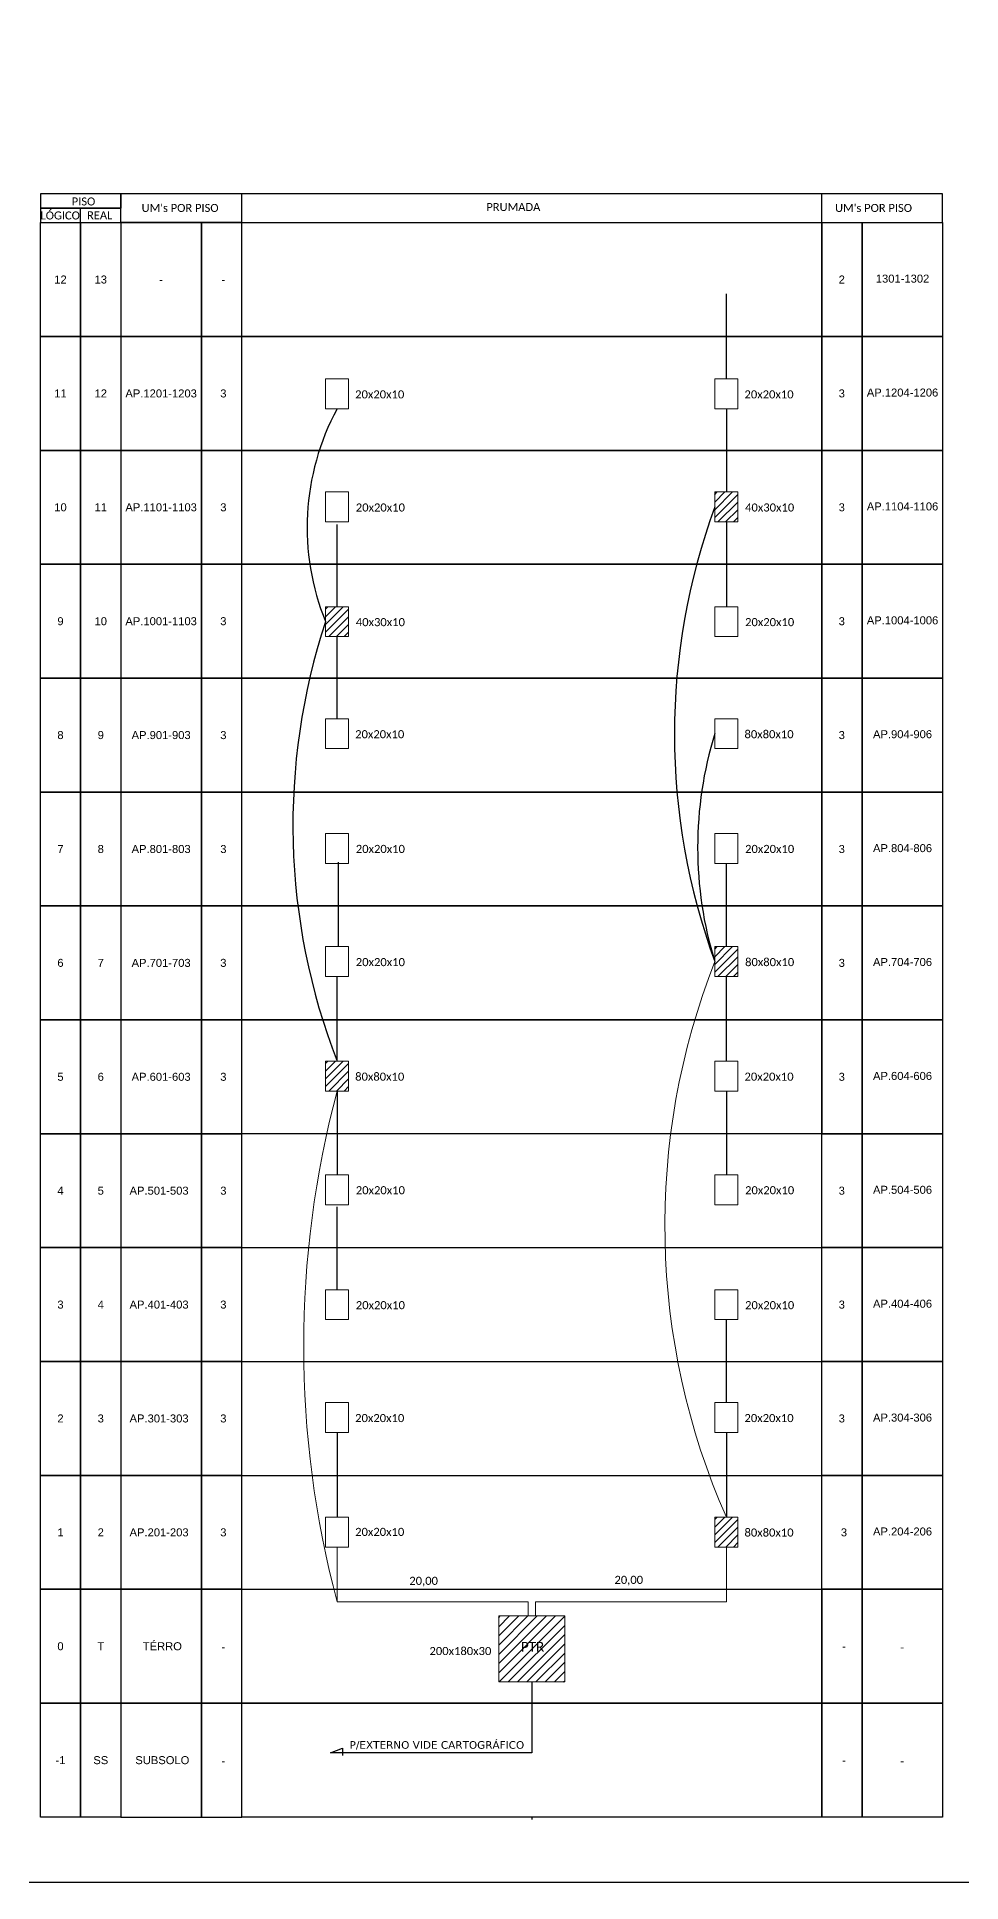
# Model space of a CAD drawing. Header units: millimetres. Extents: x 5724407 to 5725352, y -99080 to -98413.
# Drawn here: x 5724895.6 to 5725108.1, y -99080.2 to -98655.9 of the extents above; entities that cross this region are included whole.
import ezdxf
from ezdxf.enums import TextEntityAlignment as Align

# ---------------------------------------------------------------- set-up
doc = ezdxf.new("R2010")
doc.units = ezdxf.units.MM
doc.layers.add('40.1-ETIQUETAS', color=1, linetype='Continuous', lineweight=20)
doc.layers.add('CAP a instalar', color=1, linetype='Continuous')
doc.styles.add('ARIAL', font='arial.ttf')
doc.styles.add('siredit', font='verdana.ttf')
doc.styles.add('WMF-Calibri0', font='calibri.ttf')

msp = doc.modelspace()

# ---------------------------------------------------------------- hatches: boundary and pattern name
h = msp.add_hatch()
h.set_pattern_fill('ANSI31', color=1, scale=10)
h.set_pattern_definition([(45, (5712863.9273, -100543.5262), (-0.88388348, 0.88388348), [])])
h.paths.add_polyline_path([(5725056.75, -98760.53), (5725051.45, -98760.53), (5725051.45, -98767.43), (5725056.75, -98767.43)])
at = {"lineweight": 0}
h = msp.add_hatch(dxfattribs=at)
h.set_pattern_fill('ANSI31', color=1, scale=10)
h.set_pattern_definition([(45, (5712774.4169, -100569.8998), (-0.88388348, 0.88388348), [])])
h.paths.add_polyline_path([(5724967.24, -98786.91), (5724961.94, -98786.91), (5724961.94, -98793.8), (5724967.24, -98793.8)])
h = msp.add_hatch()
h.set_pattern_fill('ANSI31', color=1, scale=10)
h.set_pattern_definition([(45, (5712863.9273, -100648.0914), (-0.88388348, 0.88388348), [])])
h.paths.add_polyline_path([(5725056.75, -98865.1), (5725051.45, -98865.1), (5725051.45, -98871.99), (5725056.75, -98871.99)])
h = msp.add_hatch()
h.set_pattern_fill('ANSI31', color=1, scale=10)
h.set_pattern_definition([(45, (5712774.4169, -100674.4083), (-0.88388348, 0.88388348), [])])
h.paths.add_polyline_path([(5724967.24, -98891.41), (5724961.94, -98891.41), (5724961.94, -98898.31), (5724967.24, -98898.31)])
h = msp.add_hatch()
h.set_pattern_fill('ANSI31', color=1, scale=10)
h.set_pattern_definition([(45, (5712863.9273, -100779.3101), (-0.88388348, 0.88388348), [])])
h.paths.add_polyline_path([(5725056.75, -98996.32), (5725051.45, -98996.32), (5725051.45, -99003.21), (5725056.75, -99003.21)])
h = msp.add_hatch()
h.set_pattern_fill('ANSI31', color=1, scale=12, style=0)
h.set_pattern_definition([(45, (5724268.171, -99496.3033), (-1.0606602, 1.0606602), [])])
h.paths.add_polyline_path([(5725016.93, -99019.04), (5725001.76, -99019.04), (5725001.76, -99034.18), (5725016.93, -99034.18)])
h.paths.add_polyline_path([(5725006.48, -99028.09), (5725013, -99028.09), (5725013, -99024.15), (5725006.48, -99024.15)], flags=9)

# ---------------------------------------------------------------- linework, layer by layer
at = {"color": 7}
msp.add_lwpolyline([(5724407.48, -99080.25), (5725352.09, -99080.25), (5725352.09, -98413.07), (5724407.48, -98413.07)], close=True, dxfattribs=at)
for points in [[(5724896.36, -98695.28), (5724914.88, -98695.28), (5724914.88, -98691.99), (5724896.36, -98691.99)], [(5724896.36, -98698.57), (5724914.88, -98698.57), (5724914.88, -98695.28), (5724896.36, -98695.28)]]:
    msp.add_lwpolyline(points, close=True)
for points in [[(5724914.88, -98698.57), (5725103.81, -98698.57), (5725103.81, -98691.99), (5724914.88, -98691.99), (5724914.88, -98691.99), (5724914.88, -98695.28)], [(5725076.03, -98698.57), (5725076.03, -98691.99)], [(5724905.62, -98698.57), (5724905.62, -98695.28)], [(5724942.65, -98934.32), (5725076.04, -98934.32)], [(5724942.65, -98960.52), (5725076.04, -98960.52)], [(5724942.65, -98986.71), (5725076.04, -98986.71)]]:
    msp.add_lwpolyline(points)
at = {"color": 0}
msp.add_lwpolyline([(5724942.65, -98698.57), (5724942.65, -98691.99)], dxfattribs=at)
for points in [[(5724896.36, -98698.57), (5724905.62, -98698.57), (5724905.62, -98724.76), (5724896.36, -98724.76)], [(5724905.62, -98698.57), (5724914.88, -98698.57), (5724914.88, -98724.76), (5724905.62, -98724.76)], [(5724933.39, -98698.57), (5724914.88, -98698.57), (5724914.88, -98724.76), (5724933.39, -98724.76)], [(5724942.65, -98698.57), (5724933.39, -98698.57), (5724933.39, -98724.76), (5724942.65, -98724.76)], [(5724942.65, -98698.57), (5725076.04, -98698.57), (5725076.04, -98724.76), (5724942.65, -98724.76)], [(5725076.04, -98698.57), (5725085.3, -98698.57), (5725085.3, -98724.76), (5725076.04, -98724.76)], [(5725085.3, -98698.57), (5725103.81, -98698.57), (5725103.81, -98724.76), (5725085.3, -98724.76)], [(5724896.36, -98724.76), (5724905.62, -98724.76), (5724905.62, -98750.96), (5724896.36, -98750.96)], [(5724905.62, -98724.76), (5724914.88, -98724.76), (5724914.88, -98750.96), (5724905.62, -98750.96)], [(5724933.39, -98724.76), (5724914.88, -98724.76), (5724914.88, -98750.96), (5724933.39, -98750.96)], [(5724942.65, -98724.76), (5724933.39, -98724.76), (5724933.39, -98750.96), (5724942.65, -98750.96)], [(5724942.65, -98724.76), (5725076.04, -98724.76), (5725076.04, -98750.96), (5724942.65, -98750.96)], [(5725076.04, -98724.76), (5725085.3, -98724.76), (5725085.3, -98750.96), (5725076.04, -98750.96)], [(5725085.3, -98724.76), (5725103.81, -98724.76), (5725103.81, -98750.96), (5725085.3, -98750.96)], [(5724896.36, -98750.96), (5724905.62, -98750.96), (5724905.62, -98777.15), (5724896.36, -98777.15)], [(5724905.62, -98750.96), (5724914.88, -98750.96), (5724914.88, -98777.15), (5724905.62, -98777.15)], [(5724933.39, -98750.96), (5724914.88, -98750.96), (5724914.88, -98777.15), (5724933.39, -98777.15)], [(5724942.65, -98750.96), (5724933.39, -98750.96), (5724933.39, -98777.15), (5724942.65, -98777.15)], [(5724942.65, -98750.96), (5725076.04, -98750.96), (5725076.04, -98777.15), (5724942.65, -98777.15)], [(5725076.04, -98750.96), (5725085.3, -98750.96), (5725085.3, -98777.15), (5725076.04, -98777.15)], [(5725085.3, -98750.96), (5725103.81, -98750.96), (5725103.81, -98777.15), (5725085.3, -98777.15)], [(5724896.36, -98777.15), (5724905.62, -98777.15), (5724905.62, -98803.35), (5724896.36, -98803.35)], [(5724905.62, -98777.15), (5724914.88, -98777.15), (5724914.88, -98803.35), (5724905.62, -98803.35)], [(5724933.39, -98777.15), (5724914.88, -98777.15), (5724914.88, -98803.35), (5724933.39, -98803.35)], [(5724942.65, -98777.15), (5724933.39, -98777.15), (5724933.39, -98803.35), (5724942.65, -98803.35)], [(5724942.65, -98777.15), (5725076.04, -98777.15), (5725076.04, -98803.35), (5724942.65, -98803.35)], [(5725076.04, -98777.15), (5725085.3, -98777.15), (5725085.3, -98803.35), (5725076.04, -98803.35)], [(5725085.3, -98777.15), (5725103.81, -98777.15), (5725103.81, -98803.35), (5725085.3, -98803.35)], [(5724896.36, -98803.35), (5724905.62, -98803.35), (5724905.62, -98829.54), (5724896.36, -98829.54)], [(5724905.62, -98803.35), (5724914.88, -98803.35), (5724914.88, -98829.54), (5724905.62, -98829.54)], [(5724933.39, -98803.35), (5724914.88, -98803.35), (5724914.88, -98829.54), (5724933.39, -98829.54)], [(5724942.65, -98803.35), (5724933.39, -98803.35), (5724933.39, -98829.54), (5724942.65, -98829.54)], [(5724942.65, -98803.35), (5725076.04, -98803.35), (5725076.04, -98829.54), (5724942.65, -98829.54)], [(5725076.04, -98803.35), (5725085.3, -98803.35), (5725085.3, -98829.54), (5725076.04, -98829.54)], [(5725085.3, -98803.35), (5725103.81, -98803.35), (5725103.81, -98829.54), (5725085.3, -98829.54)], [(5724896.36, -98829.54), (5724905.62, -98829.54), (5724905.62, -98855.74), (5724896.36, -98855.74)], [(5724905.62, -98829.54), (5724914.88, -98829.54), (5724914.88, -98855.74), (5724905.62, -98855.74)], [(5724933.39, -98829.54), (5724914.88, -98829.54), (5724914.88, -98855.74), (5724933.39, -98855.74)], [(5724942.65, -98829.54), (5724933.39, -98829.54), (5724933.39, -98855.74), (5724942.65, -98855.74)], [(5724942.65, -98829.54), (5725076.04, -98829.54), (5725076.04, -98855.74), (5724942.65, -98855.74)], [(5725076.04, -98829.54), (5725085.3, -98829.54), (5725085.3, -98855.74), (5725076.04, -98855.74)], [(5725085.3, -98829.54), (5725103.81, -98829.54), (5725103.81, -98855.74), (5725085.3, -98855.74)], [(5724896.36, -98855.74), (5724905.62, -98855.74), (5724905.62, -98881.93), (5724896.36, -98881.93)], [(5724905.62, -98855.74), (5724914.88, -98855.74), (5724914.88, -98881.93), (5724905.62, -98881.93)], [(5724933.39, -98855.74), (5724914.88, -98855.74), (5724914.88, -98881.93), (5724933.39, -98881.93)], [(5724942.65, -98855.74), (5724933.39, -98855.74), (5724933.39, -98881.93), (5724942.65, -98881.93)], [(5724942.65, -98855.74), (5725076.04, -98855.74), (5725076.04, -98881.93), (5724942.65, -98881.93)], [(5725076.04, -98855.74), (5725085.3, -98855.74), (5725085.3, -98881.93), (5725076.04, -98881.93)], [(5725085.3, -98855.74), (5725103.81, -98855.74), (5725103.81, -98881.93), (5725085.3, -98881.93)], [(5724896.36, -98881.93), (5724905.62, -98881.93), (5724905.62, -98908.13), (5724896.36, -98908.13)], [(5724905.62, -98881.93), (5724914.88, -98881.93), (5724914.88, -98908.13), (5724905.62, -98908.13)], [(5724933.39, -98881.93), (5724914.88, -98881.93), (5724914.88, -98908.13), (5724933.39, -98908.13)], [(5724942.65, -98881.93), (5724933.39, -98881.93), (5724933.39, -98908.13), (5724942.65, -98908.13)], [(5724942.65, -98881.93), (5725076.04, -98881.93), (5725076.04, -98908.13), (5724942.65, -98908.13)], [(5725076.04, -98881.93), (5725085.3, -98881.93), (5725085.3, -98908.13), (5725076.04, -98908.13)], [(5725085.3, -98881.93), (5725103.81, -98881.93), (5725103.81, -98908.13), (5725085.3, -98908.13)], [(5724896.36, -98908.13), (5724905.62, -98908.13), (5724905.62, -98934.32), (5724896.36, -98934.32)], [(5724905.62, -98908.13), (5724914.88, -98908.13), (5724914.88, -98934.32), (5724905.62, -98934.32)], [(5724933.39, -98908.13), (5724914.88, -98908.13), (5724914.88, -98934.32), (5724933.39, -98934.32)], [(5724942.65, -98908.13), (5724933.39, -98908.13), (5724933.39, -98934.32), (5724942.65, -98934.32)], [(5725076.04, -98908.13), (5725085.3, -98908.13), (5725085.3, -98934.32), (5725076.04, -98934.32)], [(5725085.3, -98908.13), (5725103.81, -98908.13), (5725103.81, -98934.32), (5725085.3, -98934.32)], [(5724896.36, -98934.32), (5724905.62, -98934.32), (5724905.62, -98960.52), (5724896.36, -98960.52)], [(5724905.62, -98934.32), (5724914.88, -98934.32), (5724914.88, -98960.52), (5724905.62, -98960.52)], [(5724933.39, -98934.32), (5724914.88, -98934.32), (5724914.88, -98960.52), (5724933.39, -98960.52)], [(5724942.65, -98934.32), (5724933.39, -98934.32), (5724933.39, -98960.52), (5724942.65, -98960.52)], [(5725076.04, -98934.32), (5725085.3, -98934.32), (5725085.3, -98960.52), (5725076.04, -98960.52)], [(5725085.3, -98934.32), (5725103.81, -98934.32), (5725103.81, -98960.52), (5725085.3, -98960.52)], [(5724896.36, -98960.52), (5724905.62, -98960.52), (5724905.62, -98986.71), (5724896.36, -98986.71)], [(5724905.62, -98960.52), (5724914.88, -98960.52), (5724914.88, -98986.71), (5724905.62, -98986.71)], [(5724933.39, -98960.52), (5724914.88, -98960.52), (5724914.88, -98986.71), (5724933.39, -98986.71)], [(5724942.65, -98960.52), (5724933.39, -98960.52), (5724933.39, -98986.71), (5724942.65, -98986.71)], [(5725076.04, -98960.52), (5725085.3, -98960.52), (5725085.3, -98986.71), (5725076.04, -98986.71)], [(5725085.3, -98960.52), (5725103.81, -98960.52), (5725103.81, -98986.71), (5725085.3, -98986.71)], [(5724896.36, -98986.71), (5724905.62, -98986.71), (5724905.62, -99012.91), (5724896.36, -99012.91)], [(5724905.62, -98986.71), (5724914.88, -98986.71), (5724914.88, -99012.91), (5724905.62, -99012.91)], [(5724933.39, -98986.71), (5724914.88, -98986.71), (5724914.88, -99012.91), (5724933.39, -99012.91)], [(5724942.65, -98986.71), (5724933.39, -98986.71), (5724933.39, -99012.91), (5724942.65, -99012.91)], [(5725076.04, -98986.71), (5725085.3, -98986.71), (5725085.3, -99012.91), (5725076.04, -99012.91)], [(5725085.3, -98986.71), (5725103.81, -98986.71), (5725103.81, -99012.91), (5725085.3, -99012.91)], [(5724896.36, -99012.91), (5724905.62, -99012.91), (5724905.62, -99039.1), (5724896.36, -99039.1)], [(5724905.62, -99012.91), (5724914.88, -99012.91), (5724914.88, -99039.1), (5724905.62, -99039.1)], [(5724933.39, -99012.91), (5724914.88, -99012.91), (5724914.88, -99039.1), (5724933.39, -99039.1)], [(5724942.65, -99012.91), (5724933.39, -99012.91), (5724933.39, -99039.1), (5724942.65, -99039.1)], [(5724942.65, -99012.91), (5725076.04, -99012.91), (5725076.04, -99039.1), (5724942.65, -99039.1)], [(5725076.04, -99012.91), (5725085.3, -99012.91), (5725085.3, -99039.1), (5725076.04, -99039.1)], [(5725085.3, -99012.91), (5725103.81, -99012.91), (5725103.81, -99039.1), (5725085.3, -99039.1)], [(5724896.36, -99039.1), (5724905.62, -99039.1), (5724905.62, -99065.3), (5724896.36, -99065.3)], [(5724905.62, -99039.1), (5724914.88, -99039.1), (5724914.88, -99065.3), (5724905.62, -99065.3)], [(5724933.39, -99039.1), (5724914.88, -99039.1), (5724914.88, -99065.3), (5724933.39, -99065.3)], [(5724942.65, -99039.1), (5724933.39, -99039.1), (5724933.39, -99065.3), (5724942.65, -99065.3)], [(5724942.65, -99039.1), (5725076.04, -99039.1), (5725076.04, -99065.3), (5724942.65, -99065.3)], [(5725076.04, -99039.1), (5725085.3, -99039.1), (5725085.3, -99065.3), (5725076.04, -99065.3)], [(5725085.3, -99039.1), (5725103.81, -99039.1), (5725103.81, -99065.3), (5725085.3, -99065.3)]]:
    msp.add_lwpolyline(points, close=True, dxfattribs=at)
at = {"color": 3}
for points in [[(5725054.1, -98734.51), (5725054.1, -98714.93)], [(5725054.1, -98741.41), (5725054.1, -98760.53)], [(5724964.59, -98786.91), (5724964.59, -98768.04)], [(5725054.1, -98767.43), (5725054.1, -98786.91)], [(5724964.59, -98812.67), (5724964.59, -98793.8)], [(5724964.92, -98865.1), (5724964.92, -98845.68)], [(5725054.1, -98865.1), (5725054.1, -98845.96)], [(5724964.59, -98891.41), (5724964.59, -98871.99)], [(5725054.1, -98891.41), (5725054.1, -98871.99)], [(5724964.59, -98898.31), (5724964.59, -98917.57)], [(5725054.1, -98898.31), (5725054.1, -98917.57)], [(5724964.59, -98944), (5724964.59, -98924.95)], [(5725054.1, -98969.94), (5725054.1, -98950.89)], [(5724964.59, -98976.84), (5724964.59, -98996.32)], [(5725054.1, -98976.84), (5725054.1, -98996.32)]]:
    msp.add_lwpolyline(points, dxfattribs=at)
at = {"color": 0, "lineweight": 0}
for points in [[(5724961.94, -98734.51), (5724967.24, -98734.51), (5724967.24, -98741.41), (5724961.94, -98741.41)], [(5725051.45, -98734.51), (5725056.75, -98734.51), (5725056.75, -98741.41), (5725051.45, -98741.41)], [(5724961.94, -98760.53), (5724967.24, -98760.53), (5724967.24, -98767.43), (5724961.94, -98767.43)], [(5725051.45, -98786.91), (5725056.75, -98786.91), (5725056.75, -98793.8), (5725051.45, -98793.8)], [(5724961.94, -98812.67), (5724967.24, -98812.67), (5724967.24, -98819.56), (5724961.94, -98819.56)], [(5725051.45, -98812.67), (5725056.75, -98812.67), (5725056.75, -98819.56), (5725051.45, -98819.56)], [(5724961.94, -98839.06), (5724967.24, -98839.06), (5724967.24, -98845.96), (5724961.94, -98845.96)], [(5725051.45, -98839.06), (5725056.75, -98839.06), (5725056.75, -98845.96), (5725051.45, -98845.96)], [(5724961.94, -98865.1), (5724967.24, -98865.1), (5724967.24, -98871.99), (5724961.94, -98871.99)], [(5725051.45, -98891.41), (5725056.75, -98891.41), (5725056.75, -98898.31), (5725051.45, -98898.31)], [(5724961.94, -98917.57), (5724967.24, -98917.57), (5724967.24, -98924.46), (5724961.94, -98924.46)], [(5725051.45, -98917.57), (5725056.75, -98917.57), (5725056.75, -98924.46), (5725051.45, -98924.46)], [(5724961.94, -98944), (5724967.24, -98944), (5724967.24, -98950.89), (5724961.94, -98950.89)], [(5725051.45, -98944), (5725056.75, -98944), (5725056.75, -98950.89), (5725051.45, -98950.89)], [(5724961.94, -98969.94), (5724967.24, -98969.94), (5724967.24, -98976.84), (5724961.94, -98976.84)], [(5725051.45, -98969.94), (5725056.75, -98969.94), (5725056.75, -98976.84), (5725051.45, -98976.84)], [(5724961.94, -98996.32), (5724967.24, -98996.32), (5724967.24, -99003.21), (5724961.94, -99003.21)]]:
    msp.add_lwpolyline(points, close=True, dxfattribs=at)
at = {"color": 1, "lineweight": 0}
for points in [[(5725051.45, -98760.53), (5725056.75, -98760.53), (5725056.75, -98767.43), (5725051.45, -98767.43)], [(5724961.94, -98786.91), (5724967.24, -98786.91), (5724967.24, -98793.8), (5724961.94, -98793.8)], [(5725051.45, -98865.1), (5725056.75, -98865.1), (5725056.75, -98871.99), (5725051.45, -98871.99)], [(5724961.94, -98891.41), (5724967.24, -98891.41), (5724967.24, -98898.31), (5724961.94, -98898.31)], [(5725051.45, -98996.32), (5725056.75, -98996.32), (5725056.75, -99003.21), (5725051.45, -99003.21)], [(5725001.76, -99019.01), (5725016.93, -99019.01), (5725016.93, -99034.18), (5725001.76, -99034.18)]]:
    msp.add_lwpolyline(points, close=True, dxfattribs=at)
at = {"color": 1}
for points in [[(5725009.34, -99034.18), (5725009.34, -99050.55)], [(5724963.08, -99050.55), (5724965.83, -99049.45), (5724965.83, -99051.14)], [(5725009.34, -99050.55), (5724963.08, -99050.55)], [(5725009.34, -99065.3), (5725009.34, -99065.84)]]:
    msp.add_lwpolyline(points, dxfattribs=at)
at = {"color": 3}
for centre, radius, start, end in [((5725015.05, -98768.68), 57.36, 151.6054, 202.1992), ((5725193.8, -98816.26), 151.65, 159.8331, 200.1669), ((5725104.27, -98837.19), 149.84, 161.7863, 201.2166), ((5725136.36, -98842.33), 88.87, 162.8424, 197.1576)]:
    msp.add_arc(centre, radius, start, end, dxfattribs=at)
at = {"layer": 'CAP a instalar', "color": 3, "lineweight": 0}
for points in [[(5724964.59, -99003.21), (5724964.59, -99015.76)], [(5725054.1, -99003.21), (5725054.1, -99015.76)], [(5725008.5, -99019.01), (5725008.5, -99015.76), (5724964.59, -99015.76)], [(5725010.19, -99019.01), (5725010.19, -99015.76)], [(5725010.19, -99015.76), (5725054.1, -99015.76)]]:
    msp.add_lwpolyline(points, dxfattribs=at)
for centre, radius, start, end in [((5725206.04, -98929.25), 166.08, 158.5601, 203.8152), ((5725185.35, -98957.03), 228.44, 165.1044, 194.8956)]:
    msp.add_arc(centre, radius, start, end, dxfattribs=at)

# ---------------------------------------------------------------- texts
at = {"style": 'WMF-Calibri0'}
for s, p in [('     PISO', (5724900.33, -98694.63)), ("UM's POR PISO", (5724919.64, -98696.12)), ('PRUMADA', (5724998.91, -98695.91)), ("UM's POR PISO", (5725079.09, -98696.12)), ('  LÓGICO', (5724895.09, -98697.85)), ('    REAL', (5724904.5, -98697.81))]:
    msp.add_text(s, height=1.84, dxfattribs=at).set_placement(p)
at = {"color": 0, "style": 'ARIAL'}
for s, p in [('12', (5724900.99, -98711.66)), ('13', (5724910.25, -98711.66)), ('2', (5725080.64, -98711.66)), ('1301-1302', (5725094.61, -98711.46)), ('-', (5724924.13, -98711.66)), ('-', (5724938.44, -98711.66)), ('AP.1204-1206', (5725094.61, -98737.66)), ('11', (5724900.99, -98737.86)), ('12', (5724910.25, -98737.86)), ('AP.1201-1203', (5724924.13, -98737.86)), ('3', (5724938.44, -98737.86)), ('3', (5725080.64, -98737.86)), ('10', (5724900.99, -98764.05)), ('11', (5724910.25, -98764.05)), ('AP.1101-1103', (5724924.13, -98764.05)), ('3', (5724938.44, -98764.05)), ('3', (5725080.64, -98764.05)), ('AP.1104-1106', (5725094.61, -98763.85)), ('9', (5724900.99, -98790.25)), ('10', (5724910.25, -98790.25)), ('AP.1001-1103', (5724924.13, -98790.25)), ('3', (5724938.44, -98790.25)), ('3', (5725080.64, -98790.25)), ('AP.1004-1006', (5725094.61, -98790.05)), ('8', (5724900.99, -98816.44)), ('9', (5724910.25, -98816.44)), ('AP.901-903', (5724924.13, -98816.44)), ('3', (5724938.44, -98816.44)), ('3', (5725080.64, -98816.44)), ('AP.904-906', (5725094.61, -98816.24)), ('7', (5724900.99, -98842.64)), ('8', (5724910.25, -98842.64)), ('AP.801-803', (5724924.13, -98842.64)), ('3', (5724938.44, -98842.64)), ('3', (5725080.64, -98842.64)), ('AP.804-806', (5725094.61, -98842.44)), ('6', (5724900.99, -98868.83)), ('7', (5724910.25, -98868.83)), ('AP.701-703', (5724924.13, -98868.83)), ('3', (5724938.44, -98868.83)), ('3', (5725080.64, -98868.83)), ('AP.704-706', (5725094.61, -98868.63)), ('5', (5724900.99, -98895.03)), ('6', (5724910.25, -98895.03)), ('AP.601-603', (5724924.13, -98895.03)), ('3', (5724938.44, -98895.03)), ('3', (5725080.64, -98895.03)), ('AP.604-606', (5725094.61, -98894.83)), ('4', (5724900.99, -98921.22)), ('5', (5724910.25, -98921.22)), ('AP.501-503', (5724923.66, -98921.22)), ('3', (5724938.44, -98921.22)), ('3', (5725080.64, -98921.22)), ('AP.504-506', (5725094.61, -98921.02)), ('3', (5724900.99, -98947.42)), ('4', (5724910.25, -98947.42)), ('AP.401-403', (5724923.66, -98947.42)), ('3', (5724938.44, -98947.42)), ('3', (5725080.64, -98947.42)), ('AP.404-406', (5725094.61, -98947.22)), ('2', (5724900.99, -98973.61)), ('3', (5724910.25, -98973.61)), ('AP.301-303', (5724923.66, -98973.61)), ('3', (5724938.44, -98973.61)), ('3', (5725080.64, -98973.61)), ('AP.304-306', (5725094.61, -98973.41)), ('1', (5724900.99, -98999.81)), ('2', (5724910.25, -98999.81)), ('AP.201-203', (5724923.66, -98999.81)), ('3', (5724938.44, -98999.81)), ('3', (5725081.14, -98999.81)), ('AP.204-206', (5725094.61, -98999.61)), ('0', (5724900.99, -99026)), ('T', (5724910.25, -99026)), ('TÉRRO', (5724924.41, -99026)), ('-', (5724938.44, -99026.17)), ('-', (5725081.14, -99026)), ('-', (5725094.52, -99026.2)), ('-1', (5724900.99, -99052.2)), ('SS', (5724910.25, -99052.2)), ('SUBSOLO', (5724924.41, -99052.2)), ('-', (5724938.44, -99052.37)), ('-', (5725081.14, -99052.2)), ('-', (5725094.52, -99052.4))]:
    msp.add_text(s, height=1.84, dxfattribs=at).set_placement(p, align=Align.MIDDLE_CENTER)
at = {"color": 0, "style": 'WMF-Calibri0'}
for s, p in [('20x20x10', (5724968.75, -98739.01)), ('20x20x10', (5725058.27, -98739.01)), ('20x20x10', (5724968.9, -98765.02)), ('40x30x10', (5725058.41, -98765.02)), ('40x30x10', (5724968.9, -98791.39)), ('20x20x10', (5725058.41, -98791.39)), ('20x20x10', (5724968.75, -98817.17)), ('80x80x10', (5725058.27, -98817.17)), ('20x20x10', (5724968.9, -98843.55)), ('20x20x10', (5725058.41, -98843.55)), ('20x20x10', (5724968.9, -98869.58)), ('80x80x10', (5725058.41, -98869.58)), ('80x80x10', (5724968.75, -98895.92)), ('20x20x10', (5725058.27, -98895.92)), ('20x20x10', (5724968.9, -98922.05)), ('20x20x10', (5725058.41, -98922.05)), ('20x20x10', (5724968.9, -98948.48)), ('20x20x10', (5725058.41, -98948.48)), ('20x20x10', (5724968.75, -98974.45)), ('20x20x10', (5725058.27, -98974.45)), ('20x20x10', (5724968.75, -99000.63)), ('80x80x10', (5725058.27, -99000.78)), ('20,00', (5724981.2, -99011.88)), ('20,00', (5725028.37, -99011.66)), ('200x180x30', (5724985.84, -99028.03))]:
    msp.add_text(s, height=1.854, dxfattribs=at).set_placement(p)
at = {"color": 7, "style": 'WMF-Calibri0'}
msp.add_text('PTR', height=2.224, dxfattribs=at).set_placement((5725006.86, -99027.22))
at = {"layer": '40.1-ETIQUETAS', "color": 0, "style": 'siredit'}
msp.add_text('P/EXTERNO VIDE CARTOGRÁFICO', height=1.7496, dxfattribs=at).set_placement((5724987.54, -99048.7), align=Align.MIDDLE_CENTER)

doc.saveas('drawing.dxf')
